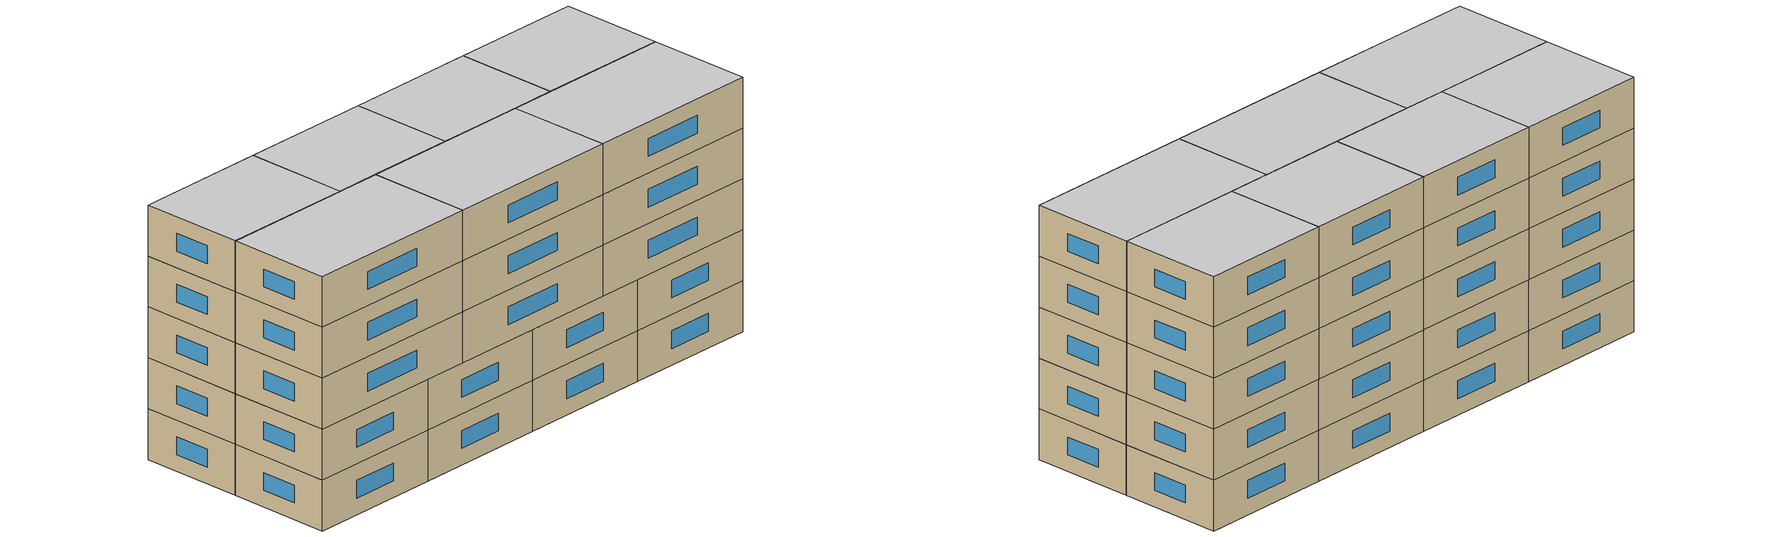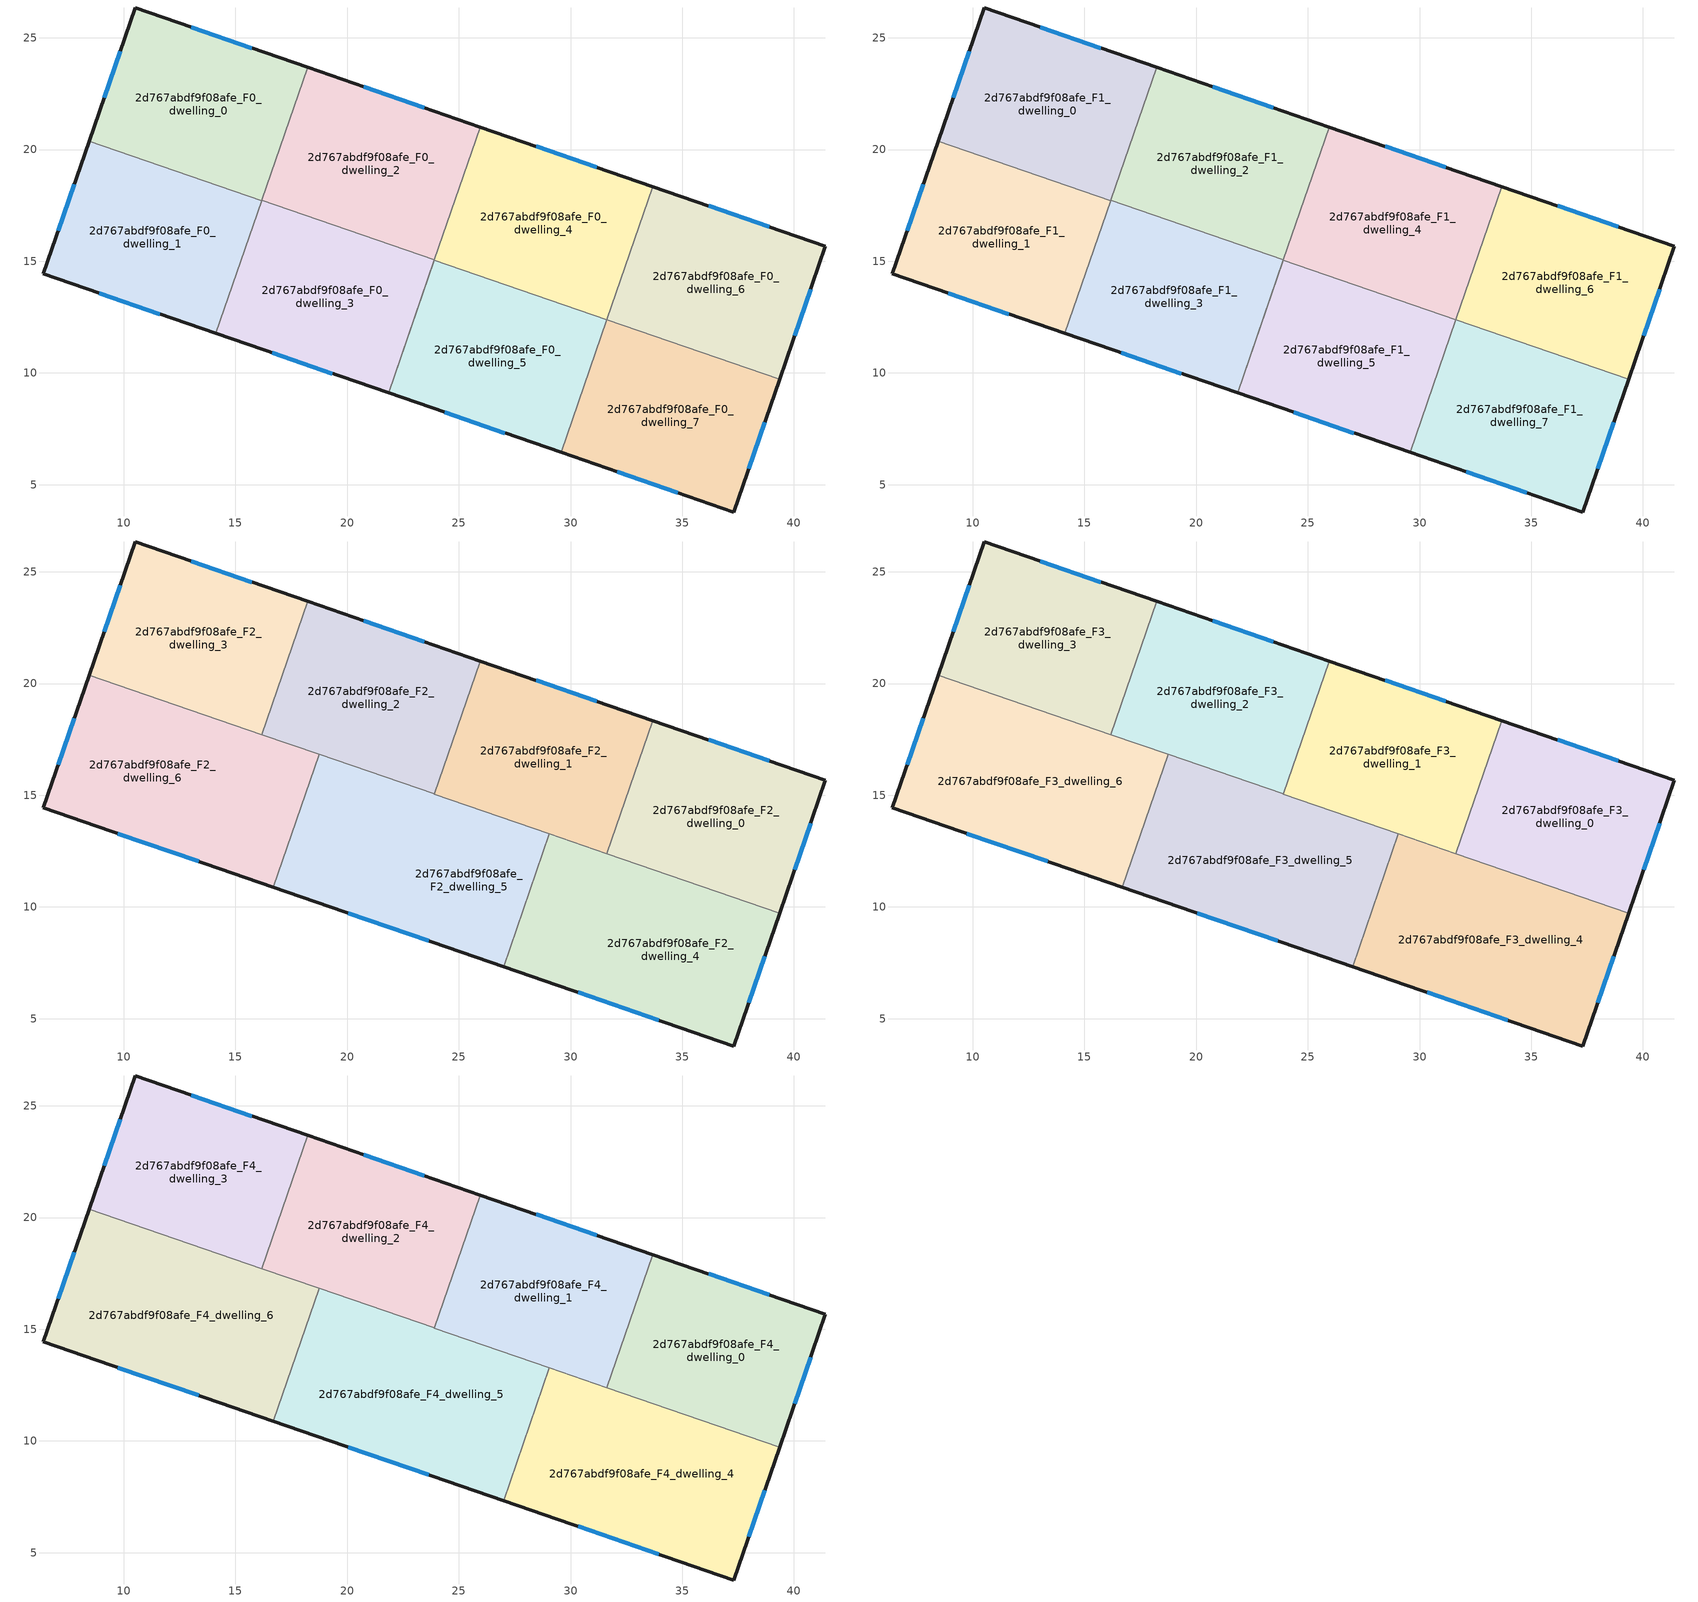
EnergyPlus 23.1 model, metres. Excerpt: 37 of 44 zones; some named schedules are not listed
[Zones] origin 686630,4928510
2d767abdf9f08afe_F0_dwelling_0
 floor ground (EU_floor_Construction): 18.23,23.68 16.18,17.72 8.45,20.38 10.52,26.34 z0
 wall outside (EU_wall_Construction): 18.23,23.68 10.52,26.34 8.45,20.38 z0:3
 wall to 2d767abdf9f08afe_F0_dwelling_1 (EU_wall_Construction): 8.45,20.38 16.18,17.72 z0:3
 wall to 2d767abdf9f08afe_F0_dwelling_2 (EU_wall_Construction): 16.18,17.72 18.23,23.68 z0:3
 window (EU_Window_Construction): 9.85,24.4 9.13,22.32 / 15.72,24.54 13.03,25.47 z0.98:2.02
2d767abdf9f08afe_F0_dwelling_1
 floor ground (EU_floor_Construction): 16.18,17.72 14.13,11.77 6.39,14.44 8.45,20.38 z0
 wall outside (EU_wall_Construction): 8.45,20.38 6.39,14.44 14.13,11.77 z0:3
 wall to 2d767abdf9f08afe_F0_dwelling_3 (EU_wall_Construction): 14.13,11.77 16.18,17.72 z0:3
 window (EU_Window_Construction): 8.91,13.57 11.61,12.64 / 7.78,18.45 7.06,16.37 z0.98:2.02
2d767abdf9f08afe_F0_dwelling_2
 floor ground (EU_floor_Construction): 25.96,21.01 23.9,15.06 16.18,17.72 18.23,23.68 z0
 wall outside (EU_wall_Construction): 25.96,21.01 18.23,23.68 z0:3
 wall to 2d767abdf9f08afe_F0_dwelling_3 (EU_wall_Construction): 16.18,17.72 23.9,15.06 z0:3
 wall to 2d767abdf9f08afe_F0_dwelling_4 (EU_wall_Construction): 23.9,15.06 25.96,21.01 z0:3
 window (EU_Window_Construction): 23.44,21.88 20.74,22.81 z0.98:2.02
2d767abdf9f08afe_F0_dwelling_3
 floor ground (EU_floor_Construction): 23.9,15.06 21.85,9.11 14.13,11.77 16.18,17.72 z0
 wall outside (EU_wall_Construction): 14.13,11.77 21.85,9.11 z0:3
 wall to 2d767abdf9f08afe_F0_dwelling_4 (EU_wall_Construction): 21.85,9.11 23.9,15.06 z0:3
 window (EU_Window_Construction): 16.64,10.9 19.34,9.97 z0.98:2.02
2d767abdf9f08afe_F0_dwelling_4
 floor ground (EU_floor_Construction): 33.68,18.34 31.63,12.39 23.9,15.06 25.96,21.01 z0
 wall outside (EU_wall_Construction): 33.68,18.34 25.96,21.01 z0:3
 wall to 2d767abdf9f08afe_F0_dwelling_5 (EU_wall_Construction): 21.85,9.11 23.9,15.06 31.63,12.39 z0:3
 wall to 2d767abdf9f08afe_F0_dwelling_6 (EU_wall_Construction): 31.63,12.39 33.68,18.34 z0:3
 window (EU_Window_Construction): 31.17,19.21 28.47,20.14 z0.98:2.02
2d767abdf9f08afe_F0_dwelling_5
 floor ground (EU_floor_Construction): 31.63,12.39 29.58,6.44 21.85,9.11 23.9,15.06 z0
 wall outside (EU_wall_Construction): 21.85,9.11 29.58,6.44 z0:3
 wall to 2d767abdf9f08afe_F0_dwelling_7 (EU_wall_Construction): 29.58,6.44 31.63,12.39 z0:3
 window (EU_Window_Construction): 24.36,8.24 27.07,7.31 z0.98:2.02
2d767abdf9f08afe_F0_dwelling_6
 floor ground (EU_floor_Construction): 41.41,15.68 39.36,9.73 31.63,12.39 33.68,18.34 z0
 wall outside (EU_wall_Construction): 39.36,9.73 41.41,15.68 33.68,18.34 z0:3
 wall to 2d767abdf9f08afe_F0_dwelling_7 (EU_wall_Construction): 31.63,12.39 39.36,9.73 z0:3
 window (EU_Window_Construction): 38.9,16.54 36.19,17.48 / 40.03,11.66 40.74,13.74 z0.98:2.02
2d767abdf9f08afe_F0_dwelling_7
 floor ground (EU_floor_Construction): 39.36,9.73 37.31,3.78 29.58,6.44 31.63,12.39 z0
 wall outside (EU_wall_Construction): 29.58,6.44 37.31,3.78 39.36,9.73 z0:3
 window (EU_Window_Construction): 37.98,5.71 38.69,7.79 / 32.09,5.58 34.8,4.64 z0.98:2.02
2d767abdf9f08afe_F1_dwelling_0
 floor to 2d767abdf9f08afe_F0_dwelling_0 (EU_floor_Construction): 18.23,23.68 16.18,17.72 8.45,20.38 10.52,26.34 z3
 wall outside (EU_wall_Construction): 18.23,23.68 10.52,26.34 8.45,20.38 z3:6
 wall to 2d767abdf9f08afe_F1_dwelling_1 (EU_wall_Construction): 8.45,20.38 16.18,17.72 z3:6
 wall to 2d767abdf9f08afe_F1_dwelling_2 (EU_wall_Construction): 16.18,17.72 18.23,23.68 z3:6
 window (EU_Window_Construction): 9.85,24.4 9.13,22.32 / 15.72,24.54 13.03,25.47 z3.98:5.02
2d767abdf9f08afe_F1_dwelling_1
 floor to 2d767abdf9f08afe_F0_dwelling_1 (EU_floor_Construction): 16.18,17.72 14.13,11.77 6.39,14.44 8.45,20.38 z3
 wall outside (EU_wall_Construction): 8.45,20.38 6.39,14.44 14.13,11.77 z3:6
 wall to 2d767abdf9f08afe_F1_dwelling_3 (EU_wall_Construction): 14.13,11.77 16.18,17.72 z3:6
 window (EU_Window_Construction): 8.91,13.57 11.61,12.64 / 7.78,18.45 7.06,16.37 z3.98:5.02
2d767abdf9f08afe_F1_dwelling_2
 floor to 2d767abdf9f08afe_F0_dwelling_2 (EU_floor_Construction): 25.96,21.01 23.9,15.06 16.18,17.72 18.23,23.68 z3
 wall outside (EU_wall_Construction): 25.96,21.01 18.23,23.68 z3:6
 wall to 2d767abdf9f08afe_F1_dwelling_3 (EU_wall_Construction): 16.18,17.72 23.9,15.06 z3:6
 wall to 2d767abdf9f08afe_F1_dwelling_4 (EU_wall_Construction): 23.9,15.06 25.96,21.01 z3:6
 window (EU_Window_Construction): 23.44,21.88 20.74,22.81 z3.98:5.02
2d767abdf9f08afe_F1_dwelling_3
 floor to 2d767abdf9f08afe_F0_dwelling_3 (EU_floor_Construction): 23.9,15.06 21.85,9.11 14.13,11.77 16.18,17.72 z3
 wall outside (EU_wall_Construction): 14.13,11.77 21.85,9.11 z3:6
 wall to 2d767abdf9f08afe_F1_dwelling_4 (EU_wall_Construction): 21.85,9.11 23.9,15.06 z3:6
 window (EU_Window_Construction): 16.64,10.9 19.34,9.97 z3.98:5.02
2d767abdf9f08afe_F1_dwelling_4
 floor to 2d767abdf9f08afe_F0_dwelling_4 (EU_floor_Construction): 33.68,18.34 31.63,12.39 23.9,15.06 25.96,21.01 z3
 wall outside (EU_wall_Construction): 33.68,18.34 25.96,21.01 z3:6
 wall to 2d767abdf9f08afe_F1_dwelling_5 (EU_wall_Construction): 21.85,9.11 23.9,15.06 31.63,12.39 z3:6
 wall to 2d767abdf9f08afe_F1_dwelling_6 (EU_wall_Construction): 31.63,12.39 33.68,18.34 z3:6
 window (EU_Window_Construction): 31.17,19.21 28.47,20.14 z3.98:5.02
2d767abdf9f08afe_F1_dwelling_5
 floor to 2d767abdf9f08afe_F0_dwelling_5 (EU_floor_Construction): 31.63,12.39 29.58,6.44 21.85,9.11 23.9,15.06 z3
 wall outside (EU_wall_Construction): 21.85,9.11 29.58,6.44 z3:6
 wall to 2d767abdf9f08afe_F1_dwelling_7 (EU_wall_Construction): 29.58,6.44 31.63,12.39 z3:6
 window (EU_Window_Construction): 24.36,8.24 27.07,7.31 z3.98:5.02
2d767abdf9f08afe_F1_dwelling_6
 floor to 2d767abdf9f08afe_F0_dwelling_6 (EU_floor_Construction): 41.41,15.68 39.36,9.73 31.63,12.39 33.68,18.34 z3
 wall outside (EU_wall_Construction): 39.36,9.73 41.41,15.68 33.68,18.34 z3:6
 wall to 2d767abdf9f08afe_F1_dwelling_7 (EU_wall_Construction): 31.63,12.39 39.36,9.73 z3:6
 window (EU_Window_Construction): 38.9,16.54 36.19,17.48 / 40.03,11.66 40.74,13.74 z3.98:5.02
2d767abdf9f08afe_F1_dwelling_7
 floor to 2d767abdf9f08afe_F0_dwelling_7 (EU_floor_Construction): 39.36,9.73 37.31,3.78 29.58,6.44 31.63,12.39 z3
 wall outside (EU_wall_Construction): 29.58,6.44 37.31,3.78 39.36,9.73 z3:6
 window (EU_Window_Construction): 37.98,5.71 38.69,7.79 / 32.09,5.58 34.8,4.64 z3.98:5.02
2d767abdf9f08afe_F2_dwelling_0
 floor to 2d767abdf9f08afe_F1_dwelling_6 (EU_floor_Construction): 41.41,15.68 39.36,9.73 31.63,12.39 33.68,18.34 z6
 wall outside (EU_wall_Construction): 39.36,9.73 41.41,15.68 33.68,18.34 z6:9
 wall to 2d767abdf9f08afe_F2_dwelling_1 (EU_wall_Construction): 33.68,18.34 31.63,12.39 z6:9
 wall to 2d767abdf9f08afe_F2_dwelling_4 (EU_wall_Construction): 31.63,12.39 39.36,9.73 z6:9
 window (EU_Window_Construction): 40.03,11.66 40.74,13.74 / 38.9,16.54 36.19,17.48 z6.98:8.02
2d767abdf9f08afe_F2_dwelling_1
 floor to 2d767abdf9f08afe_F1_dwelling_4 (EU_floor_Construction): 33.68,18.34 31.63,12.39 23.9,15.06 25.96,21.01 z6
 wall outside (EU_wall_Construction): 33.68,18.34 25.95,21.01 z6:9
 wall to 2d767abdf9f08afe_F2_dwelling_2 (EU_wall_Construction): 25.95,21.01 23.9,15.06 z6:9
 wall to 2d767abdf9f08afe_F2_dwelling_5 (EU_wall_Construction): 23.9,15.06 29.06,13.28 z6:9
 wall to 2d767abdf9f08afe_F2_dwelling_4 (EU_wall_Construction): 29.06,13.28 31.63,12.39 z6:9
 window (EU_Window_Construction): 31.17,19.21 28.47,20.14 z6.98:8.02
2d767abdf9f08afe_F2_dwelling_2
 floor to 2d767abdf9f08afe_F1_dwelling_2 (EU_floor_Construction): 25.95,21.01 23.9,15.06 16.18,17.72 18.23,23.68 z6
 wall outside (EU_wall_Construction): 25.95,21.01 18.23,23.68 z6:9
 wall to 2d767abdf9f08afe_F2_dwelling_3 (EU_wall_Construction): 18.23,23.68 16.18,17.72 z6:9
 wall to 2d767abdf9f08afe_F2_dwelling_6 (EU_wall_Construction): 16.18,17.72 18.75,16.83 z6:9
 wall to 2d767abdf9f08afe_F2_dwelling_5 (EU_wall_Construction): 18.75,16.83 23.9,15.06 z6:9
 window (EU_Window_Construction): 23.44,21.88 20.74,22.81 z6.98:8.02
2d767abdf9f08afe_F2_dwelling_3
 floor to 2d767abdf9f08afe_F1_dwelling_0 (EU_floor_Construction): 18.23,23.68 16.18,17.72 8.45,20.38 10.52,26.34 z6
 wall outside (EU_wall_Construction): 18.23,23.68 10.52,26.34 8.45,20.38 z6:9
 wall to 2d767abdf9f08afe_F2_dwelling_6 (EU_wall_Construction): 8.45,20.38 16.18,17.72 z6:9
 window (EU_Window_Construction): 9.85,24.4 9.13,22.32 / 15.72,24.54 13.03,25.47 z6.98:8.02
2d767abdf9f08afe_F2_dwelling_4
 floor to 2d767abdf9f08afe_F1_dwelling_7 (EU_floor_Construction): 39.36,9.73 37.31,3.78 29.58,6.44 31.63,12.39 z6
 floor to 2d767abdf9f08afe_F1_dwelling_5 (EU_floor_Construction): 31.63,12.39 29.58,6.44 27.01,7.33 29.06,13.28 z6
 wall outside (EU_wall_Construction): 27.01,7.33 37.31,3.78 39.36,9.73 z6:9
 wall to 2d767abdf9f08afe_F2_dwelling_5 (EU_wall_Construction): 29.06,13.28 27.01,7.33 z6:9
 window (EU_Window_Construction): 37.98,5.71 38.69,7.79 / 30.36,6.18 33.96,4.93 z6.98:8.02
2d767abdf9f08afe_F2_dwelling_5
 floor to 2d767abdf9f08afe_F1_dwelling_3 (EU_floor_Construction): 23.9,15.06 21.85,9.11 16.7,10.88 18.75,16.83 z6
 floor to 2d767abdf9f08afe_F1_dwelling_5 (EU_floor_Construction): 29.06,13.28 27.01,7.33 21.85,9.11 23.9,15.06 z6
 wall outside (EU_wall_Construction): 16.7,10.88 27.01,7.33 z6:9
 wall to 2d767abdf9f08afe_F2_dwelling_6 (EU_wall_Construction): 18.75,16.83 16.7,10.88 z6:9
 window (EU_Window_Construction): 20.05,9.73 23.65,8.49 z6.98:8.02
2d767abdf9f08afe_F2_dwelling_6
 floor to 2d767abdf9f08afe_F1_dwelling_1 (EU_floor_Construction): 16.18,17.72 14.13,11.77 6.39,14.44 8.45,20.38 z6
 floor to 2d767abdf9f08afe_F1_dwelling_3 (EU_floor_Construction): 18.75,16.83 16.7,10.88 14.13,11.77 16.18,17.72 z6
 wall outside (EU_wall_Construction): 8.45,20.38 6.39,14.44 16.7,10.88 z6:9
 window (EU_Window_Construction): 9.74,13.28 13.35,12.04 / 7.78,18.45 7.06,16.37 z6.98:8.02
2d767abdf9f08afe_F3_dwelling_0
 floor to 2d767abdf9f08afe_F2_dwelling_0 (EU_floor_Construction): 41.41,15.68 39.36,9.73 31.63,12.39 33.68,18.34 z9
 wall outside (EU_wall_Construction): 39.36,9.73 41.41,15.68 33.68,18.34 z9:12
 wall to 2d767abdf9f08afe_F3_dwelling_1 (EU_wall_Construction): 33.68,18.34 31.63,12.39 z9:12
 wall to 2d767abdf9f08afe_F3_dwelling_4 (EU_wall_Construction): 31.63,12.39 39.36,9.73 z9:12
 window (EU_Window_Construction): 40.03,11.66 40.74,13.74 / 38.9,16.54 36.19,17.48 z9.98:11.02
2d767abdf9f08afe_F3_dwelling_1
 floor to 2d767abdf9f08afe_F2_dwelling_1 (EU_floor_Construction): 33.68,18.34 31.63,12.39 23.9,15.06 25.95,21.01 z9
 wall outside (EU_wall_Construction): 33.68,18.34 25.95,21.01 z9:12
 wall to 2d767abdf9f08afe_F3_dwelling_2 (EU_wall_Construction): 25.95,21.01 23.9,15.06 z9:12
 wall to 2d767abdf9f08afe_F3_dwelling_5 (EU_wall_Construction): 23.9,15.06 29.06,13.28 z9:12
 wall to 2d767abdf9f08afe_F3_dwelling_4 (EU_wall_Construction): 29.06,13.28 31.63,12.39 z9:12
 window (EU_Window_Construction): 31.17,19.21 28.47,20.14 z9.98:11.02
2d767abdf9f08afe_F3_dwelling_2
 floor to 2d767abdf9f08afe_F2_dwelling_2 (EU_floor_Construction): 25.95,21.01 23.9,15.06 16.18,17.72 18.23,23.68 z9
 wall outside (EU_wall_Construction): 25.95,21.01 18.23,23.68 z9:12
 wall to 2d767abdf9f08afe_F3_dwelling_3 (EU_wall_Construction): 18.23,23.68 16.18,17.72 z9:12
 wall to 2d767abdf9f08afe_F3_dwelling_6 (EU_wall_Construction): 16.18,17.72 18.75,16.83 z9:12
 wall to 2d767abdf9f08afe_F3_dwelling_5 (EU_wall_Construction): 18.75,16.83 23.9,15.06 z9:12
 window (EU_Window_Construction): 23.44,21.88 20.74,22.81 z9.98:11.02
2d767abdf9f08afe_F3_dwelling_3
 floor to 2d767abdf9f08afe_F2_dwelling_3 (EU_floor_Construction): 18.23,23.68 16.18,17.72 8.45,20.38 10.52,26.34 z9
 wall outside (EU_wall_Construction): 18.23,23.68 10.52,26.34 8.45,20.38 z9:12
 wall to 2d767abdf9f08afe_F3_dwelling_6 (EU_wall_Construction): 8.45,20.38 16.18,17.72 z9:12
 window (EU_Window_Construction): 9.85,24.4 9.13,22.32 / 15.72,24.54 13.03,25.47 z9.98:11.02
2d767abdf9f08afe_F3_dwelling_4
 floor to 2d767abdf9f08afe_F2_dwelling_4 (EU_floor_Construction): 39.36,9.73 37.31,3.78 27.01,7.33 29.06,13.28 z9
 wall outside (EU_wall_Construction): 27.01,7.33 37.31,3.78 39.36,9.73 z9:12
 wall to 2d767abdf9f08afe_F3_dwelling_5 (EU_wall_Construction): 29.06,13.28 27.01,7.33 z9:12
 window (EU_Window_Construction): 37.98,5.71 38.69,7.79 / 30.36,6.18 33.96,4.93 z9.98:11.02
2d767abdf9f08afe_F3_dwelling_5
 floor to 2d767abdf9f08afe_F2_dwelling_5 (EU_floor_Construction): 29.06,13.28 27.01,7.33 16.7,10.88 18.75,16.83 z9
 wall outside (EU_wall_Construction): 16.7,10.88 27.01,7.33 z9:12
 wall to 2d767abdf9f08afe_F3_dwelling_6 (EU_wall_Construction): 18.75,16.83 16.7,10.88 z9:12
 window (EU_Window_Construction): 20.05,9.73 23.65,8.49 z9.98:11.02
2d767abdf9f08afe_F3_dwelling_6
 floor to 2d767abdf9f08afe_F2_dwelling_6 (EU_floor_Construction): 18.75,16.83 16.7,10.88 6.39,14.44 8.45,20.38 z9
 wall outside (EU_wall_Construction): 8.45,20.38 6.39,14.44 16.7,10.88 z9:12
 window (EU_Window_Construction): 9.74,13.28 13.35,12.04 / 7.78,18.45 7.06,16.37 z9.98:11.02
2d767abdf9f08afe_F4_dwelling_0
 floor to 2d767abdf9f08afe_F3_dwelling_0 (EU_floor_Construction): 41.41,15.68 39.36,9.73 31.63,12.39 33.68,18.34 z12
 wall outside (EU_wall_Construction): 39.36,9.73 41.41,15.68 33.68,18.34 z12:15
 wall to 2d767abdf9f08afe_F4_dwelling_1 (EU_wall_Construction): 33.68,18.34 31.63,12.39 z12:15
 wall to 2d767abdf9f08afe_F4_dwelling_4 (EU_wall_Construction): 31.63,12.39 39.36,9.73 z12:15
 window (EU_Window_Construction): 40.03,11.66 40.74,13.74 / 38.9,16.54 36.19,17.48 z12.98:14.02
 ceiling to 2d767abdf9f08afe_F5_dwelling_0 (EU_floor_Construction): 39.36,9.73 41.41,15.68 33.68,18.34 31.63,12.39 z15
2d767abdf9f08afe_F4_dwelling_1
 floor to 2d767abdf9f08afe_F3_dwelling_1 (EU_floor_Construction): 33.68,18.34 31.63,12.39 23.9,15.06 25.95,21.01 z12
 wall outside (EU_wall_Construction): 33.68,18.34 25.95,21.01 z12:15
 wall to 2d767abdf9f08afe_F4_dwelling_2 (EU_wall_Construction): 25.95,21.01 23.9,15.06 z12:15
 wall to 2d767abdf9f08afe_F4_dwelling_5 (EU_wall_Construction): 23.9,15.06 29.06,13.28 z12:15
 wall to 2d767abdf9f08afe_F4_dwelling_4 (EU_wall_Construction): 29.06,13.28 31.63,12.39 z12:15
 window (EU_Window_Construction): 31.17,19.21 28.47,20.14 z12.98:14.02
 ceiling to 2d767abdf9f08afe_F5_dwelling_1 (EU_floor_Construction): 31.63,12.39 33.68,18.34 25.95,21.01 23.9,15.06 z15
2d767abdf9f08afe_F4_dwelling_2
 floor to 2d767abdf9f08afe_F3_dwelling_2 (EU_floor_Construction): 25.95,21.01 23.9,15.06 16.18,17.72 18.23,23.68 z12
 wall outside (EU_wall_Construction): 25.95,21.01 18.23,23.68 z12:15
 wall to 2d767abdf9f08afe_F4_dwelling_3 (EU_wall_Construction): 18.23,23.68 16.18,17.72 z12:15
 wall to 2d767abdf9f08afe_F4_dwelling_6 (EU_wall_Construction): 16.18,17.72 18.75,16.83 z12:15
 wall to 2d767abdf9f08afe_F4_dwelling_5 (EU_wall_Construction): 18.75,16.83 23.9,15.06 z12:15
 window (EU_Window_Construction): 23.44,21.88 20.74,22.81 z12.98:14.02
 ceiling to 2d767abdf9f08afe_F5_dwelling_2 (EU_floor_Construction): 23.9,15.06 25.95,21.01 18.23,23.68 16.18,17.72 z15
2d767abdf9f08afe_F4_dwelling_3
 floor to 2d767abdf9f08afe_F3_dwelling_3 (EU_floor_Construction): 18.23,23.68 16.18,17.72 8.45,20.38 10.52,26.34 z12
 wall outside (EU_wall_Construction): 18.23,23.68 10.52,26.34 8.45,20.38 z12:15
 wall to 2d767abdf9f08afe_F4_dwelling_6 (EU_wall_Construction): 8.45,20.38 16.18,17.72 z12:15
 window (EU_Window_Construction): 9.85,24.4 9.13,22.32 / 15.72,24.54 13.03,25.47 z12.98:14.02
 ceiling to 2d767abdf9f08afe_F5_dwelling_3 (EU_floor_Construction): 16.18,17.72 18.23,23.68 10.52,26.34 8.45,20.38 z15
2d767abdf9f08afe_F4_dwelling_4
 floor to 2d767abdf9f08afe_F3_dwelling_4 (EU_floor_Construction): 39.36,9.73 37.31,3.78 27.01,7.33 29.06,13.28 z12
 wall outside (EU_wall_Construction): 27.01,7.33 37.31,3.78 39.36,9.73 z12:15
 wall to 2d767abdf9f08afe_F4_dwelling_5 (EU_wall_Construction): 29.06,13.28 27.01,7.33 z12:15
 window (EU_Window_Construction): 37.98,5.71 38.69,7.79 / 30.36,6.18 33.96,4.93 z12.98:14.02
 ceiling to 2d767abdf9f08afe_F5_dwelling_4 (EU_floor_Construction): 37.31,3.78 39.36,9.73 29.06,13.28 27.01,7.33 z15
2d767abdf9f08afe_F4_dwelling_5
 floor to 2d767abdf9f08afe_F3_dwelling_5 (EU_floor_Construction): 29.06,13.28 27.01,7.33 16.7,10.88 18.75,16.83 z12
 wall outside (EU_wall_Construction): 16.7,10.88 27.01,7.33 z12:15
 wall to 2d767abdf9f08afe_F4_dwelling_6 (EU_wall_Construction): 18.75,16.83 16.7,10.88 z12:15
 window (EU_Window_Construction): 20.05,9.73 23.65,8.49 z12.98:14.02
 ceiling to 2d767abdf9f08afe_F5_dwelling_5 (EU_floor_Construction): 27.01,7.33 29.06,13.28 18.75,16.83 16.7,10.88 z15
2d767abdf9f08afe_F4_dwelling_6
 floor to 2d767abdf9f08afe_F3_dwelling_6 (EU_floor_Construction): 18.75,16.83 16.7,10.88 6.39,14.44 8.45,20.38 z12
 wall outside (EU_wall_Construction): 8.45,20.38 6.39,14.44 16.7,10.88 z12:15
 window (EU_Window_Construction): 9.74,13.28 13.35,12.04 / 7.78,18.45 7.06,16.37 z12.98:14.02
 ceiling to 2d767abdf9f08afe_F5_dwelling_6 (EU_floor_Construction): 16.7,10.88 18.75,16.83 8.45,20.38 6.39,14.44 z15
[Building]
EU S2 Campaign: North Axis=0; Terrain=City; Solar Distribution=FullExterior
[Site:Location]
Bologna: Latitude=44.5; Longitude=11.25; Time Zone=1; Elevation=37
[SizingPeriod:WeatherFileDays]
AnnualSizingPeriod: Begin Month=1; Begin Day of Month=1; End Month=12; End Day of Month=31; Day of Week for Start Day=Monday; Use Weather File Daylight Saving Period=No; Use Weather File Rain and Snow Indicators=No
[MATERIAL]
EU_InternalMass_Material: Roughness=MediumRough; Thickness=0.1; Conductivity=1; Density=1800; Specific Heat=900; Thermal Absorptance=0.9; Solar Absorptance=0.7; Visible Absorptance=0.7
[MATERIAL:NOMASS] Roughness=MediumRough; Thermal Absorptance=0.9; Solar Absorptance=0.7; Visible Absorptance=0.7
Name | Thermal Resistance
EU_wall_NoMass | 0.905828
EU_floor_NoMass | 0.67114
[WINDOWMATERIAL:SIMPLEGLAZINGSYSTEM]
EU_Window_SimpleGlazing: UFactor=4.52486; Solar Heat Gain Coefficient=0.85; Visible Transmittance=0.85
[CONSTRUCTION]
EU_wall_Construction: EU_wall_NoMass
EU_floor_Construction: EU_floor_NoMass
EU_Window_Construction: EU_Window_SimpleGlazing
EU_InternalMass_Construction: EU_InternalMass_Material
[ZONE] Type=1; Multiplier=1; Ceiling Height=autocalculate; Floor Area=autocalculate; Part of Total Floor Area=Yes
Name | Volume
2d767abdf9f08afe_F0_dwelling_0; 2d767abdf9f08afe_F1_dwelling_0; 2d767abdf9f08afe_F0_dwelling_7; 2d767abdf9f08afe_F1_dwelling_7 | 154.351
2d767abdf9f08afe_F2_dwelling_0; 2d767abdf9f08afe_F3_dwelling_0; 2d767abdf9f08afe_F4_dwelling_0 | 154.348
2d767abdf9f08afe_F0_dwelling_1; 2d767abdf9f08afe_F1_dwelling_1 | 154.357
2d767abdf9f08afe_F2_dwelling_1; 2d767abdf9f08afe_F3_dwelling_1; 2d767abdf9f08afe_F4_dwelling_1 | 154.353
2d767abdf9f08afe_F0_dwelling_2; 2d767abdf9f08afe_F1_dwelling_2 | 154.365
2d767abdf9f08afe_F2_dwelling_2; 2d767abdf9f08afe_F3_dwelling_2; 2d767abdf9f08afe_F4_dwelling_2 | 154.347
2d767abdf9f08afe_F0_dwelling_3; 2d767abdf9f08afe_F1_dwelling_3 | 154.364
2d767abdf9f08afe_F2_dwelling_3; 2d767abdf9f08afe_F3_dwelling_3; 2d767abdf9f08afe_F4_dwelling_3 | 154.362
2d767abdf9f08afe_F0_dwelling_4; 2d767abdf9f08afe_F1_dwelling_4 | 154.346
2d767abdf9f08afe_F2_dwelling_4; 2d767abdf9f08afe_F3_dwelling_4; 2d767abdf9f08afe_F4_dwelling_4 | 205.786
2d767abdf9f08afe_F0_dwelling_5; 2d767abdf9f08afe_F1_dwelling_5 | 154.349
2d767abdf9f08afe_F2_dwelling_5; 2d767abdf9f08afe_F3_dwelling_5; 2d767abdf9f08afe_F4_dwelling_5 | 205.818
2d767abdf9f08afe_F0_dwelling_6; 2d767abdf9f08afe_F1_dwelling_6 | 154.358
2d767abdf9f08afe_F2_dwelling_6; 2d767abdf9f08afe_F3_dwelling_6; 2d767abdf9f08afe_F4_dwelling_6 | 205.8
[INTERNALMASS] Construction=EU_InternalMass_Construction
Name | Zone or ZoneList | Surface Area
2d767abdf9f08afe_F0_dwelling_0_EU_InternalMass | 2d767abdf9f08afe_F0_dwelling_0 | 51.4505
2d767abdf9f08afe_F0_dwelling_1_EU_InternalMass | 2d767abdf9f08afe_F0_dwelling_1 | 51.4522
2d767abdf9f08afe_F0_dwelling_2_EU_InternalMass | 2d767abdf9f08afe_F0_dwelling_2 | 51.4549
2d767abdf9f08afe_F0_dwelling_3_EU_InternalMass | 2d767abdf9f08afe_F0_dwelling_3 | 51.4545
2d767abdf9f08afe_F0_dwelling_4_EU_InternalMass | 2d767abdf9f08afe_F0_dwelling_4 | 51.456
2d767abdf9f08afe_F0_dwelling_5_EU_InternalMass | 2d767abdf9f08afe_F0_dwelling_5 | 51.4499
2d767abdf9f08afe_F0_dwelling_6_EU_InternalMass | 2d767abdf9f08afe_F0_dwelling_6 | 51.4524
2d767abdf9f08afe_F0_dwelling_7_EU_InternalMass | 2d767abdf9f08afe_F0_dwelling_7 | 51.4502
2d767abdf9f08afe_F1_dwelling_0_EU_InternalMass | 2d767abdf9f08afe_F1_dwelling_0 | 51.4505
2d767abdf9f08afe_F1_dwelling_1_EU_InternalMass | 2d767abdf9f08afe_F1_dwelling_1 | 51.4522
2d767abdf9f08afe_F1_dwelling_2_EU_InternalMass | 2d767abdf9f08afe_F1_dwelling_2 | 51.4549
2d767abdf9f08afe_F1_dwelling_3_EU_InternalMass | 2d767abdf9f08afe_F1_dwelling_3 | 51.4545
2d767abdf9f08afe_F1_dwelling_4_EU_InternalMass | 2d767abdf9f08afe_F1_dwelling_4 | 51.456
2d767abdf9f08afe_F1_dwelling_5_EU_InternalMass | 2d767abdf9f08afe_F1_dwelling_5 | 51.4499
2d767abdf9f08afe_F1_dwelling_6_EU_InternalMass | 2d767abdf9f08afe_F1_dwelling_6 | 51.4524
2d767abdf9f08afe_F1_dwelling_7_EU_InternalMass | 2d767abdf9f08afe_F1_dwelling_7 | 51.4502
2d767abdf9f08afe_F2_dwelling_0_EU_InternalMass | 2d767abdf9f08afe_F2_dwelling_0 | 51.4494
2d767abdf9f08afe_F2_dwelling_1_EU_InternalMass | 2d767abdf9f08afe_F2_dwelling_1 | 51.4509
2d767abdf9f08afe_F2_dwelling_2_EU_InternalMass | 2d767abdf9f08afe_F2_dwelling_2 | 51.4488
2d767abdf9f08afe_F2_dwelling_3_EU_InternalMass | 2d767abdf9f08afe_F2_dwelling_3 | 51.4541
2d767abdf9f08afe_F2_dwelling_4_EU_InternalMass | 2d767abdf9f08afe_F2_dwelling_4 | 68.5954
2d767abdf9f08afe_F2_dwelling_5_EU_InternalMass | 2d767abdf9f08afe_F2_dwelling_5 | 68.6061
2d767abdf9f08afe_F2_dwelling_6_EU_InternalMass | 2d767abdf9f08afe_F2_dwelling_6 | 68.5996
2d767abdf9f08afe_F3_dwelling_0_EU_InternalMass | 2d767abdf9f08afe_F3_dwelling_0 | 51.4494
2d767abdf9f08afe_F3_dwelling_1_EU_InternalMass | 2d767abdf9f08afe_F3_dwelling_1 | 51.4509
2d767abdf9f08afe_F3_dwelling_2_EU_InternalMass | 2d767abdf9f08afe_F3_dwelling_2 | 51.4488
2d767abdf9f08afe_F3_dwelling_3_EU_InternalMass | 2d767abdf9f08afe_F3_dwelling_3 | 51.4541
2d767abdf9f08afe_F3_dwelling_4_EU_InternalMass | 2d767abdf9f08afe_F3_dwelling_4 | 68.5954
2d767abdf9f08afe_F3_dwelling_5_EU_InternalMass | 2d767abdf9f08afe_F3_dwelling_5 | 68.6061
2d767abdf9f08afe_F3_dwelling_6_EU_InternalMass | 2d767abdf9f08afe_F3_dwelling_6 | 68.5996
2d767abdf9f08afe_F4_dwelling_0_EU_InternalMass | 2d767abdf9f08afe_F4_dwelling_0 | 51.4494
2d767abdf9f08afe_F4_dwelling_1_EU_InternalMass | 2d767abdf9f08afe_F4_dwelling_1 | 51.4509
2d767abdf9f08afe_F4_dwelling_2_EU_InternalMass | 2d767abdf9f08afe_F4_dwelling_2 | 51.4488
2d767abdf9f08afe_F4_dwelling_3_EU_InternalMass | 2d767abdf9f08afe_F4_dwelling_3 | 51.4541
2d767abdf9f08afe_F4_dwelling_4_EU_InternalMass | 2d767abdf9f08afe_F4_dwelling_4 | 68.5954
2d767abdf9f08afe_F4_dwelling_5_EU_InternalMass | 2d767abdf9f08afe_F4_dwelling_5 | 68.6061
2d767abdf9f08afe_F4_dwelling_6_EU_InternalMass | 2d767abdf9f08afe_F4_dwelling_6 | 68.5996
[OTHEREQUIPMENT] Fuel Type=Electricity; Design Level Calculation Method=Watts/Area; Power per Zone Floor Area=1; Fraction Latent=0; Fraction Radiant=0; Fraction Lost=0; Carbon Dioxide Generation Rate=0; EndUse Subcategory=EU_Step8_InternalGains
Name | Zone or ZoneList or Space or SpaceList | Schedule
EU_Step8_InternalGain_2d767abdf9f08afe_F0_dwelling_0_f000 | 2d767abdf9f08afe_F0_dwelling_0 | EU_Step8_GainSchedule_2d767abdf9f08afe_F0_dwelling_0_f000
EU_Step8_InternalGain_2d767abdf9f08afe_F0_dwelling_1_f000 | 2d767abdf9f08afe_F0_dwelling_1 | EU_Step8_GainSchedule_2d767abdf9f08afe_F0_dwelling_1_f000
EU_Step8_InternalGain_2d767abdf9f08afe_F0_dwelling_2_f000 | 2d767abdf9f08afe_F0_dwelling_2 | EU_Step8_GainSchedule_2d767abdf9f08afe_F0_dwelling_2_f000
EU_Step8_InternalGain_2d767abdf9f08afe_F0_dwelling_3_f000 | 2d767abdf9f08afe_F0_dwelling_3 | EU_Step8_GainSchedule_2d767abdf9f08afe_F0_dwelling_3_f000
EU_Step8_InternalGain_2d767abdf9f08afe_F0_dwelling_4_f000 | 2d767abdf9f08afe_F0_dwelling_4 | EU_Step8_GainSchedule_2d767abdf9f08afe_F0_dwelling_4_f000
EU_Step8_InternalGain_2d767abdf9f08afe_F0_dwelling_5_f000 | 2d767abdf9f08afe_F0_dwelling_5 | EU_Step8_GainSchedule_2d767abdf9f08afe_F0_dwelling_5_f000
EU_Step8_InternalGain_2d767abdf9f08afe_F0_dwelling_6_f000 | 2d767abdf9f08afe_F0_dwelling_6 | EU_Step8_GainSchedule_2d767abdf9f08afe_F0_dwelling_6_f000
EU_Step8_InternalGain_2d767abdf9f08afe_F0_dwelling_7_f000 | 2d767abdf9f08afe_F0_dwelling_7 | EU_Step8_GainSchedule_2d767abdf9f08afe_F0_dwelling_7_f000
EU_Step8_InternalGain_2d767abdf9f08afe_F1_dwelling_0_f000 | 2d767abdf9f08afe_F1_dwelling_0 | EU_Step8_GainSchedule_2d767abdf9f08afe_F1_dwelling_0_f000
EU_Step8_InternalGain_2d767abdf9f08afe_F1_dwelling_1_f000 | 2d767abdf9f08afe_F1_dwelling_1 | EU_Step8_GainSchedule_2d767abdf9f08afe_F1_dwelling_1_f000
EU_Step8_InternalGain_2d767abdf9f08afe_F1_dwelling_2_f000 | 2d767abdf9f08afe_F1_dwelling_2 | EU_Step8_GainSchedule_2d767abdf9f08afe_F1_dwelling_2_f000
EU_Step8_InternalGain_2d767abdf9f08afe_F1_dwelling_3_f000 | 2d767abdf9f08afe_F1_dwelling_3 | EU_Step8_GainSchedule_2d767abdf9f08afe_F1_dwelling_3_f000
EU_Step8_InternalGain_2d767abdf9f08afe_F1_dwelling_4_f000 | 2d767abdf9f08afe_F1_dwelling_4 | EU_Step8_GainSchedule_2d767abdf9f08afe_F1_dwelling_4_f000
EU_Step8_InternalGain_2d767abdf9f08afe_F1_dwelling_5_f000 | 2d767abdf9f08afe_F1_dwelling_5 | EU_Step8_GainSchedule_2d767abdf9f08afe_F1_dwelling_5_f000
EU_Step8_InternalGain_2d767abdf9f08afe_F1_dwelling_6_f000 | 2d767abdf9f08afe_F1_dwelling_6 | EU_Step8_GainSchedule_2d767abdf9f08afe_F1_dwelling_6_f000
EU_Step8_InternalGain_2d767abdf9f08afe_F1_dwelling_7_f000 | 2d767abdf9f08afe_F1_dwelling_7 | EU_Step8_GainSchedule_2d767abdf9f08afe_F1_dwelling_7_f000
EU_Step8_InternalGain_2d767abdf9f08afe_F2_dwelling_0_f000 | 2d767abdf9f08afe_F2_dwelling_0 | EU_Step8_GainSchedule_2d767abdf9f08afe_F2_dwelling_0_f000
EU_Step8_InternalGain_2d767abdf9f08afe_F2_dwelling_1_f000 | 2d767abdf9f08afe_F2_dwelling_1 | EU_Step8_GainSchedule_2d767abdf9f08afe_F2_dwelling_1_f000
EU_Step8_InternalGain_2d767abdf9f08afe_F2_dwelling_2_f000 | 2d767abdf9f08afe_F2_dwelling_2 | EU_Step8_GainSchedule_2d767abdf9f08afe_F2_dwelling_2_f000
EU_Step8_InternalGain_2d767abdf9f08afe_F2_dwelling_3_f000 | 2d767abdf9f08afe_F2_dwelling_3 | EU_Step8_GainSchedule_2d767abdf9f08afe_F2_dwelling_3_f000
EU_Step8_InternalGain_2d767abdf9f08afe_F2_dwelling_4_f000 | 2d767abdf9f08afe_F2_dwelling_4 | EU_Step8_GainSchedule_2d767abdf9f08afe_F2_dwelling_4_f000
EU_Step8_InternalGain_2d767abdf9f08afe_F2_dwelling_5_f000 | 2d767abdf9f08afe_F2_dwelling_5 | EU_Step8_GainSchedule_2d767abdf9f08afe_F2_dwelling_5_f000
EU_Step8_InternalGain_2d767abdf9f08afe_F2_dwelling_6_f000 | 2d767abdf9f08afe_F2_dwelling_6 | EU_Step8_GainSchedule_2d767abdf9f08afe_F2_dwelling_6_f000
EU_Step8_InternalGain_2d767abdf9f08afe_F3_dwelling_0_f000 | 2d767abdf9f08afe_F3_dwelling_0 | EU_Step8_GainSchedule_2d767abdf9f08afe_F3_dwelling_0_f000
EU_Step8_InternalGain_2d767abdf9f08afe_F3_dwelling_1_f000 | 2d767abdf9f08afe_F3_dwelling_1 | EU_Step8_GainSchedule_2d767abdf9f08afe_F3_dwelling_1_f000
EU_Step8_InternalGain_2d767abdf9f08afe_F3_dwelling_2_f000 | 2d767abdf9f08afe_F3_dwelling_2 | EU_Step8_GainSchedule_2d767abdf9f08afe_F3_dwelling_2_f000
EU_Step8_InternalGain_2d767abdf9f08afe_F3_dwelling_3_f000 | 2d767abdf9f08afe_F3_dwelling_3 | EU_Step8_GainSchedule_2d767abdf9f08afe_F3_dwelling_3_f000
EU_Step8_InternalGain_2d767abdf9f08afe_F3_dwelling_4_f000 | 2d767abdf9f08afe_F3_dwelling_4 | EU_Step8_GainSchedule_2d767abdf9f08afe_F3_dwelling_4_f000
EU_Step8_InternalGain_2d767abdf9f08afe_F3_dwelling_5_f000 | 2d767abdf9f08afe_F3_dwelling_5 | EU_Step8_GainSchedule_2d767abdf9f08afe_F3_dwelling_5_f000
EU_Step8_InternalGain_2d767abdf9f08afe_F3_dwelling_6_f000 | 2d767abdf9f08afe_F3_dwelling_6 | EU_Step8_GainSchedule_2d767abdf9f08afe_F3_dwelling_6_f000
EU_Step8_InternalGain_2d767abdf9f08afe_F4_dwelling_0_f000 | 2d767abdf9f08afe_F4_dwelling_0 | EU_Step8_GainSchedule_2d767abdf9f08afe_F4_dwelling_0_f000
EU_Step8_InternalGain_2d767abdf9f08afe_F4_dwelling_1_f000 | 2d767abdf9f08afe_F4_dwelling_1 | EU_Step8_GainSchedule_2d767abdf9f08afe_F4_dwelling_1_f000
EU_Step8_InternalGain_2d767abdf9f08afe_F4_dwelling_2_f000 | 2d767abdf9f08afe_F4_dwelling_2 | EU_Step8_GainSchedule_2d767abdf9f08afe_F4_dwelling_2_f000
EU_Step8_InternalGain_2d767abdf9f08afe_F4_dwelling_3_f000 | 2d767abdf9f08afe_F4_dwelling_3 | EU_Step8_GainSchedule_2d767abdf9f08afe_F4_dwelling_3_f000
EU_Step8_InternalGain_2d767abdf9f08afe_F4_dwelling_4_f000 | 2d767abdf9f08afe_F4_dwelling_4 | EU_Step8_GainSchedule_2d767abdf9f08afe_F4_dwelling_4_f000
EU_Step8_InternalGain_2d767abdf9f08afe_F4_dwelling_5_f000 | 2d767abdf9f08afe_F4_dwelling_5 | EU_Step8_GainSchedule_2d767abdf9f08afe_F4_dwelling_5_f000
EU_Step8_InternalGain_2d767abdf9f08afe_F4_dwelling_6_f000 | 2d767abdf9f08afe_F4_dwelling_6 | EU_Step8_GainSchedule_2d767abdf9f08afe_F4_dwelling_6_f000
[ZONEVENTILATION:DESIGNFLOWRATE] Schedule=EU_AlwaysOn; Design Flow Rate Calculation Method=AirChanges/Hour; Air Changes per Hour=0.73129; Ventilation Type=Natural; Fan Pressure Rise=0; Fan Total Efficiency=1; Constant Term Coefficient=1; Temperature Term Coefficient=0; Velocity Term Coefficient=0; Velocity Squared Term Coefficient=0; Minimum Indoor Temperature=-100; Maximum Indoor Temperature=100; Delta Temperature=-100; Minimum Outdoor Temperature=-100; Maximum Outdoor Temperature=100; Maximum Wind Speed=40
Name | Zone or ZoneList or Space or SpaceList
EU_ConstantAir_2d767abdf9f08afe_F0_dwelling_0 | 2d767abdf9f08afe_F0_dwelling_0
EU_ConstantAir_2d767abdf9f08afe_F0_dwelling_1 | 2d767abdf9f08afe_F0_dwelling_1
EU_ConstantAir_2d767abdf9f08afe_F0_dwelling_2 | 2d767abdf9f08afe_F0_dwelling_2
EU_ConstantAir_2d767abdf9f08afe_F0_dwelling_3 | 2d767abdf9f08afe_F0_dwelling_3
EU_ConstantAir_2d767abdf9f08afe_F0_dwelling_4 | 2d767abdf9f08afe_F0_dwelling_4
EU_ConstantAir_2d767abdf9f08afe_F0_dwelling_5 | 2d767abdf9f08afe_F0_dwelling_5
EU_ConstantAir_2d767abdf9f08afe_F0_dwelling_6 | 2d767abdf9f08afe_F0_dwelling_6
EU_ConstantAir_2d767abdf9f08afe_F0_dwelling_7 | 2d767abdf9f08afe_F0_dwelling_7
EU_ConstantAir_2d767abdf9f08afe_F1_dwelling_0 | 2d767abdf9f08afe_F1_dwelling_0
EU_ConstantAir_2d767abdf9f08afe_F1_dwelling_1 | 2d767abdf9f08afe_F1_dwelling_1
EU_ConstantAir_2d767abdf9f08afe_F1_dwelling_2 | 2d767abdf9f08afe_F1_dwelling_2
EU_ConstantAir_2d767abdf9f08afe_F1_dwelling_3 | 2d767abdf9f08afe_F1_dwelling_3
EU_ConstantAir_2d767abdf9f08afe_F1_dwelling_4 | 2d767abdf9f08afe_F1_dwelling_4
EU_ConstantAir_2d767abdf9f08afe_F1_dwelling_5 | 2d767abdf9f08afe_F1_dwelling_5
EU_ConstantAir_2d767abdf9f08afe_F1_dwelling_6 | 2d767abdf9f08afe_F1_dwelling_6
EU_ConstantAir_2d767abdf9f08afe_F1_dwelling_7 | 2d767abdf9f08afe_F1_dwelling_7
EU_ConstantAir_2d767abdf9f08afe_F2_dwelling_0 | 2d767abdf9f08afe_F2_dwelling_0
EU_ConstantAir_2d767abdf9f08afe_F2_dwelling_1 | 2d767abdf9f08afe_F2_dwelling_1
EU_ConstantAir_2d767abdf9f08afe_F2_dwelling_2 | 2d767abdf9f08afe_F2_dwelling_2
EU_ConstantAir_2d767abdf9f08afe_F2_dwelling_3 | 2d767abdf9f08afe_F2_dwelling_3
EU_ConstantAir_2d767abdf9f08afe_F2_dwelling_4 | 2d767abdf9f08afe_F2_dwelling_4
EU_ConstantAir_2d767abdf9f08afe_F2_dwelling_5 | 2d767abdf9f08afe_F2_dwelling_5
EU_ConstantAir_2d767abdf9f08afe_F2_dwelling_6 | 2d767abdf9f08afe_F2_dwelling_6
EU_ConstantAir_2d767abdf9f08afe_F3_dwelling_0 | 2d767abdf9f08afe_F3_dwelling_0
EU_ConstantAir_2d767abdf9f08afe_F3_dwelling_1 | 2d767abdf9f08afe_F3_dwelling_1
EU_ConstantAir_2d767abdf9f08afe_F3_dwelling_2 | 2d767abdf9f08afe_F3_dwelling_2
EU_ConstantAir_2d767abdf9f08afe_F3_dwelling_3 | 2d767abdf9f08afe_F3_dwelling_3
EU_ConstantAir_2d767abdf9f08afe_F3_dwelling_4 | 2d767abdf9f08afe_F3_dwelling_4
EU_ConstantAir_2d767abdf9f08afe_F3_dwelling_5 | 2d767abdf9f08afe_F3_dwelling_5
EU_ConstantAir_2d767abdf9f08afe_F3_dwelling_6 | 2d767abdf9f08afe_F3_dwelling_6
EU_ConstantAir_2d767abdf9f08afe_F4_dwelling_0 | 2d767abdf9f08afe_F4_dwelling_0
EU_ConstantAir_2d767abdf9f08afe_F4_dwelling_1 | 2d767abdf9f08afe_F4_dwelling_1
EU_ConstantAir_2d767abdf9f08afe_F4_dwelling_2 | 2d767abdf9f08afe_F4_dwelling_2
EU_ConstantAir_2d767abdf9f08afe_F4_dwelling_3 | 2d767abdf9f08afe_F4_dwelling_3
EU_ConstantAir_2d767abdf9f08afe_F4_dwelling_4 | 2d767abdf9f08afe_F4_dwelling_4
EU_ConstantAir_2d767abdf9f08afe_F4_dwelling_5 | 2d767abdf9f08afe_F4_dwelling_5
EU_ConstantAir_2d767abdf9f08afe_F4_dwelling_6 | 2d767abdf9f08afe_F4_dwelling_6
[HVACTEMPLATE:ZONE:IDEALLOADSAIRSYSTEM] System Availability Schedule=EU_AlwaysOn; Maximum Heating Supply Air Temperature=50; Minimum Cooling Supply Air Temperature=13; Maximum Heating Supply Air Humidity Ratio=0.0156; Minimum Cooling Supply Air Humidity Ratio=0.0077; Heating Limit=NoLimit; Cooling Limit=NoLimit; Heating Availability Schedule=EU_AlwaysOn; Cooling Availability Schedule=EU_CoolingOff; Dehumidification Control Type=ConstantSensibleHeatRatio; Cooling Sensible Heat Ratio=0.7; Dehumidification Setpoint=60; Humidification Control Type=None; Humidification Setpoint=30; Outdoor Air Method=None; Outdoor Air Flow Rate per Person=0.00944; Outdoor Air Flow Rate per Zone Floor Area=0; Outdoor Air Flow Rate per Zone=0; Demand Controlled Ventilation Type=None; Outdoor Air Economizer Type=NoEconomizer; Heat Recovery Type=None; Sensible Heat Recovery Effectiveness=0.7; Latent Heat Recovery Effectiveness=0.65
Name | Template Thermostat
2d767abdf9f08afe_F0_dwelling_0 | EU_HeatOnly_2d767abdf9f08afe_F0_dwelling_0
2d767abdf9f08afe_F0_dwelling_1 | EU_HeatOnly_2d767abdf9f08afe_F0_dwelling_1
2d767abdf9f08afe_F0_dwelling_2 | EU_HeatOnly_2d767abdf9f08afe_F0_dwelling_2
2d767abdf9f08afe_F0_dwelling_3 | EU_HeatOnly_2d767abdf9f08afe_F0_dwelling_3
2d767abdf9f08afe_F0_dwelling_4 | EU_HeatOnly_2d767abdf9f08afe_F0_dwelling_4
2d767abdf9f08afe_F0_dwelling_5 | EU_HeatOnly_2d767abdf9f08afe_F0_dwelling_5
2d767abdf9f08afe_F0_dwelling_6 | EU_HeatOnly_2d767abdf9f08afe_F0_dwelling_6
2d767abdf9f08afe_F0_dwelling_7 | EU_HeatOnly_2d767abdf9f08afe_F0_dwelling_7
2d767abdf9f08afe_F1_dwelling_0 | EU_HeatOnly_2d767abdf9f08afe_F1_dwelling_0
2d767abdf9f08afe_F1_dwelling_1 | EU_HeatOnly_2d767abdf9f08afe_F1_dwelling_1
2d767abdf9f08afe_F1_dwelling_2 | EU_HeatOnly_2d767abdf9f08afe_F1_dwelling_2
2d767abdf9f08afe_F1_dwelling_3 | EU_HeatOnly_2d767abdf9f08afe_F1_dwelling_3
2d767abdf9f08afe_F1_dwelling_4 | EU_HeatOnly_2d767abdf9f08afe_F1_dwelling_4
2d767abdf9f08afe_F1_dwelling_5 | EU_HeatOnly_2d767abdf9f08afe_F1_dwelling_5
2d767abdf9f08afe_F1_dwelling_6 | EU_HeatOnly_2d767abdf9f08afe_F1_dwelling_6
2d767abdf9f08afe_F1_dwelling_7 | EU_HeatOnly_2d767abdf9f08afe_F1_dwelling_7
2d767abdf9f08afe_F2_dwelling_0 | EU_HeatOnly_2d767abdf9f08afe_F2_dwelling_0
2d767abdf9f08afe_F2_dwelling_1 | EU_HeatOnly_2d767abdf9f08afe_F2_dwelling_1
2d767abdf9f08afe_F2_dwelling_2 | EU_HeatOnly_2d767abdf9f08afe_F2_dwelling_2
2d767abdf9f08afe_F2_dwelling_3 | EU_HeatOnly_2d767abdf9f08afe_F2_dwelling_3
2d767abdf9f08afe_F2_dwelling_4 | EU_HeatOnly_2d767abdf9f08afe_F2_dwelling_4
2d767abdf9f08afe_F2_dwelling_5 | EU_HeatOnly_2d767abdf9f08afe_F2_dwelling_5
2d767abdf9f08afe_F2_dwelling_6 | EU_HeatOnly_2d767abdf9f08afe_F2_dwelling_6
2d767abdf9f08afe_F3_dwelling_0 | EU_HeatOnly_2d767abdf9f08afe_F3_dwelling_0
2d767abdf9f08afe_F3_dwelling_1 | EU_HeatOnly_2d767abdf9f08afe_F3_dwelling_1
2d767abdf9f08afe_F3_dwelling_2 | EU_HeatOnly_2d767abdf9f08afe_F3_dwelling_2
2d767abdf9f08afe_F3_dwelling_3 | EU_HeatOnly_2d767abdf9f08afe_F3_dwelling_3
2d767abdf9f08afe_F3_dwelling_4 | EU_HeatOnly_2d767abdf9f08afe_F3_dwelling_4
2d767abdf9f08afe_F3_dwelling_5 | EU_HeatOnly_2d767abdf9f08afe_F3_dwelling_5
2d767abdf9f08afe_F3_dwelling_6 | EU_HeatOnly_2d767abdf9f08afe_F3_dwelling_6
2d767abdf9f08afe_F4_dwelling_0 | EU_HeatOnly_2d767abdf9f08afe_F4_dwelling_0
2d767abdf9f08afe_F4_dwelling_1 | EU_HeatOnly_2d767abdf9f08afe_F4_dwelling_1
2d767abdf9f08afe_F4_dwelling_2 | EU_HeatOnly_2d767abdf9f08afe_F4_dwelling_2
2d767abdf9f08afe_F4_dwelling_3 | EU_HeatOnly_2d767abdf9f08afe_F4_dwelling_3
2d767abdf9f08afe_F4_dwelling_4 | EU_HeatOnly_2d767abdf9f08afe_F4_dwelling_4
2d767abdf9f08afe_F4_dwelling_5 | EU_HeatOnly_2d767abdf9f08afe_F4_dwelling_5
2d767abdf9f08afe_F4_dwelling_6 | EU_HeatOnly_2d767abdf9f08afe_F4_dwelling_6
[SIZING:ZONE] Zone Cooling Design Supply Air Temperature Input Method=SupplyAirTemperature; Zone Cooling Design Supply Air Temperature=13; Zone Heating Design Supply Air Temperature Input Method=SupplyAirTemperature; Zone Heating Design Supply Air Temperature=50; Zone Cooling Design Supply Air Humidity Ratio=0.008; Zone Heating Design Supply Air Humidity Ratio=0.008; Cooling Design Air Flow Method=DesignDay; Cooling Design Air Flow Rate=0; Cooling Minimum Air Flow per Zone Floor Area=0.000762; Cooling Minimum Air Flow=0; Cooling Minimum Air Flow Fraction=0.2; Heating Design Air Flow Method=DesignDay; Heating Design Air Flow Rate=0; Heating Maximum Air Flow per Zone Floor Area=0.002032; Heating Maximum Air Flow=0.141576; Heating Maximum Air Flow Fraction=0.3; Account for Dedicated Outdoor Air System=No; Dedicated Outdoor Air System Control Strategy=NeutralSupplyAir; Dedicated Outdoor Air Low Setpoint Temperature for Design=autosize; Dedicated Outdoor Air High Setpoint Temperature for Design=autosize; Zone Load Sizing Method=Sensible Load Only No Latent Load; Zone Latent Cooling Design Supply Air Humidity Ratio Input Method=HumidityRatioDifference; Zone Cooling Design Supply Air Humidity Ratio Difference=0.005; Zone Latent Heating Design Supply Air Humidity Ratio Input Method=HumidityRatioDifference; Zone Humidification Design Supply Air Humidity Ratio Difference=0.005
2d767abdf9f08afe_F0_dwelling_0; 2d767abdf9f08afe_F0_dwelling_1; 2d767abdf9f08afe_F0_dwelling_2; 2d767abdf9f08afe_F0_dwelling_3; 2d767abdf9f08afe_F0_dwelling_4; 2d767abdf9f08afe_F0_dwelling_5; 2d767abdf9f08afe_F0_dwelling_6; 2d767abdf9f08afe_F0_dwelling_7; 2d767abdf9f08afe_F1_dwelling_0; 2d767abdf9f08afe_F1_dwelling_1; 2d767abdf9f08afe_F1_dwelling_2; 2d767abdf9f08afe_F1_dwelling_3; 2d767abdf9f08afe_F1_dwelling_4; 2d767abdf9f08afe_F1_dwelling_5; 2d767abdf9f08afe_F1_dwelling_6; 2d767abdf9f08afe_F1_dwelling_7; 2d767abdf9f08afe_F2_dwelling_0; 2d767abdf9f08afe_F2_dwelling_1; 2d767abdf9f08afe_F2_dwelling_2; 2d767abdf9f08afe_F2_dwelling_3; 2d767abdf9f08afe_F2_dwelling_4; 2d767abdf9f08afe_F2_dwelling_5; 2d767abdf9f08afe_F2_dwelling_6; 2d767abdf9f08afe_F3_dwelling_0; 2d767abdf9f08afe_F3_dwelling_1; 2d767abdf9f08afe_F3_dwelling_2; 2d767abdf9f08afe_F3_dwelling_3; 2d767abdf9f08afe_F3_dwelling_4; 2d767abdf9f08afe_F3_dwelling_5; 2d767abdf9f08afe_F3_dwelling_6; 2d767abdf9f08afe_F4_dwelling_0; 2d767abdf9f08afe_F4_dwelling_1; 2d767abdf9f08afe_F4_dwelling_2; 2d767abdf9f08afe_F4_dwelling_3; 2d767abdf9f08afe_F4_dwelling_4; 2d767abdf9f08afe_F4_dwelling_5; 2d767abdf9f08afe_F4_dwelling_6
[SCHEDULE:FILE] Column Number=1; Rows to Skip at Top=0; Number of Hours of Data=8760; Column Separator=Comma; Interpolate to Timestep=No; Minutes per Item=60; Adjust Schedule for Daylight Savings=Yes
Name | File
EU_Step8_GainSchedule_2d767abdf9f08afe_F0_dwelling_0_f000 | ../../schedules/2d767abdf9f08afe/2d767abdf9f08afe_F0_dwelling_0_f000_gain.csv
EU_Step8_GainSchedule_2d767abdf9f08afe_F0_dwelling_1_f000 | ../../schedules/2d767abdf9f08afe/2d767abdf9f08afe_F0_dwelling_1_f000_gain.csv
EU_Step8_GainSchedule_2d767abdf9f08afe_F0_dwelling_2_f000 | ../../schedules/2d767abdf9f08afe/2d767abdf9f08afe_F0_dwelling_2_f000_gain.csv
EU_Step8_GainSchedule_2d767abdf9f08afe_F0_dwelling_3_f000 | ../../schedules/2d767abdf9f08afe/2d767abdf9f08afe_F0_dwelling_3_f000_gain.csv
EU_Step8_GainSchedule_2d767abdf9f08afe_F0_dwelling_4_f000 | ../../schedules/2d767abdf9f08afe/2d767abdf9f08afe_F0_dwelling_4_f000_gain.csv
EU_Step8_GainSchedule_2d767abdf9f08afe_F0_dwelling_5_f000 | ../../schedules/2d767abdf9f08afe/2d767abdf9f08afe_F0_dwelling_5_f000_gain.csv
EU_Step8_GainSchedule_2d767abdf9f08afe_F0_dwelling_6_f000 | ../../schedules/2d767abdf9f08afe/2d767abdf9f08afe_F0_dwelling_6_f000_gain.csv
EU_Step8_GainSchedule_2d767abdf9f08afe_F0_dwelling_7_f000 | ../../schedules/2d767abdf9f08afe/2d767abdf9f08afe_F0_dwelling_7_f000_gain.csv
EU_Step8_GainSchedule_2d767abdf9f08afe_F1_dwelling_0_f000 | ../../schedules/2d767abdf9f08afe/2d767abdf9f08afe_F1_dwelling_0_f000_gain.csv
